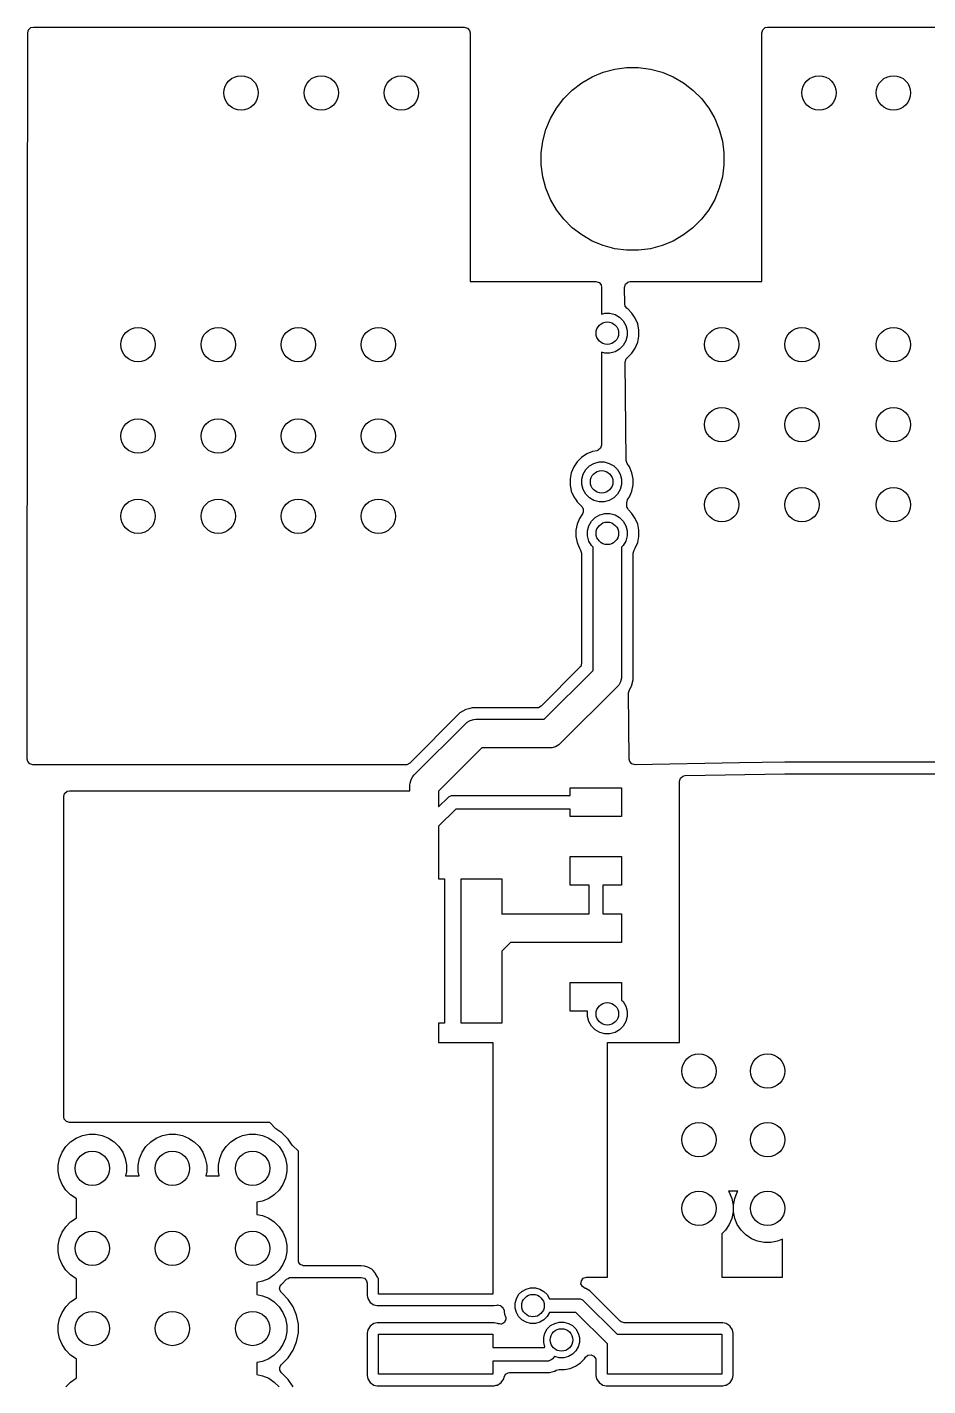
# Model space of a CAD drawing. Extents: x 3.09 to 4.62, y -6.46 to -3.15.
# Drawn here: x 3.093 to 3.88, y -4.34 to -3.153 of the extents above; entities that cross this region are included whole.
import ezdxf

# ---------------------------------------------------------------- set-up
doc = ezdxf.new("R2010")
doc.units = 0
doc.header["$MEASUREMENT"] = 0
doc.layers.add('BLACK', color=7, linetype='CONTINUOUS')

msp = doc.modelspace()

# ---------------------------------------------------------------- linework, layer by layer
at = {"layer": 'BLACK', "linetype": 'CONTINUOUS'}
for p, q in [((3.0934, -3.3486), (3.0935, -3.1575)), ((3.0935, -3.1575), (3.0943, -3.1549)), ((3.0943, -3.1549), (3.0964, -3.153)), ((3.0964, -3.153), (3.0985, -3.1526)), ((3.0985, -3.1526), (3.475, -3.1526)), ((3.475, -3.1526), (3.4777, -3.1534)), ((3.4777, -3.1534), (3.4796, -3.1555)), ((3.4796, -3.1555), (3.48, -3.1575)), ((3.48, -3.1575), (3.48, -3.375)), ((3.735, -3.1575), (3.7358, -3.1549)), ((3.735, -3.375), (3.735, -3.1575)), ((3.7358, -3.1549), (3.7379, -3.153)), ((3.7379, -3.153), (3.74, -3.1526)), ((3.74, -3.1526), (3.955, -3.1526)), ((3.5867, -3.196), (3.5963, -3.192)), ((3.5963, -3.192), (3.6064, -3.1893)), ((3.6064, -3.1893), (3.6168, -3.1879)), ((3.6168, -3.1879), (3.6273, -3.1879)), ((3.6273, -3.1879), (3.6377, -3.1893)), ((3.6377, -3.1893), (3.6478, -3.192)), ((3.6478, -3.192), (3.6574, -3.196)), ((3.5693, -3.2076), (3.5776, -3.2012)), ((3.5776, -3.2012), (3.5867, -3.196)), ((3.6574, -3.196), (3.6665, -3.2012)), ((3.6665, -3.2012), (3.6748, -3.2076)), ((3.5555, -3.2233), (3.5619, -3.215)), ((3.5619, -3.215), (3.5693, -3.2076)), ((3.6748, -3.2076), (3.6822, -3.215)), ((3.6822, -3.215), (3.6886, -3.2233)), ((3.5503, -3.2323), (3.5555, -3.2233)), ((3.6886, -3.2233), (3.6938, -3.2323)), ((3.5463, -3.242), (3.5503, -3.2323)), ((3.6938, -3.2323), (3.6978, -3.242)), ((3.5422, -3.2625), (3.5436, -3.2521)), ((3.5436, -3.2521), (3.5463, -3.242)), ((3.6978, -3.242), (3.7005, -3.2521)), ((3.7005, -3.2521), (3.7019, -3.2625)), ((3.5422, -3.2729), (3.5422, -3.2625)), ((3.7019, -3.2625), (3.7019, -3.2729)), ((3.5436, -3.2833), (3.5422, -3.2729)), ((3.7019, -3.2729), (3.7005, -3.2833)), ((3.5463, -3.2934), (3.5436, -3.2833)), ((3.7005, -3.2833), (3.6978, -3.2934)), ((3.5503, -3.3031), (3.5463, -3.2934)), ((3.6978, -3.2934), (3.6938, -3.3031)), ((3.5555, -3.3122), (3.5503, -3.3031)), ((3.5619, -3.3205), (3.5555, -3.3122)), ((3.6886, -3.3122), (3.6822, -3.3205)), ((3.6938, -3.3031), (3.6886, -3.3122)), ((3.5693, -3.3279), (3.5619, -3.3205)), ((3.6822, -3.3205), (3.6748, -3.3279)), ((3.5776, -3.3342), (3.5693, -3.3279)), ((3.5867, -3.3395), (3.5776, -3.3342)), ((3.6665, -3.3342), (3.6574, -3.3395)), ((3.6748, -3.3279), (3.6665, -3.3342)), ((3.0931, -3.7924), (3.0934, -3.3486)), ((3.5963, -3.3435), (3.5867, -3.3395)), ((3.6064, -3.3462), (3.5963, -3.3435)), ((3.6168, -3.3475), (3.6064, -3.3462)), ((3.6273, -3.3475), (3.6168, -3.3475)), ((3.6377, -3.3462), (3.6273, -3.3475)), ((3.6478, -3.3435), (3.6377, -3.3462)), ((3.6574, -3.3395), (3.6478, -3.3435)), ((3.48, -3.375), (3.59, -3.375)), ((3.59, -3.375), (3.5927, -3.3758)), ((3.5927, -3.3758), (3.5945, -3.3779)), ((3.5945, -3.3779), (3.595, -3.38)), ((3.595, -3.38), (3.595, -3.4034)), ((3.615, -3.38), (3.6158, -3.3773)), ((3.6152, -3.3945), (3.615, -3.38)), ((3.6158, -3.3773), (3.6179, -3.3755)), ((3.6179, -3.3755), (3.62, -3.375)), ((3.62, -3.375), (3.735, -3.375)), ((3.6156, -3.3964), (3.6152, -3.3945)), ((3.595, -3.4034), (3.5977, -3.4026)), ((3.5977, -3.4026), (3.6023, -3.4026)), ((3.6023, -3.4026), (3.6067, -3.4038)), ((3.6067, -3.4038), (3.6107, -3.4061)), ((3.6107, -3.4061), (3.6139, -3.4093)), ((3.6174, -3.3985), (3.6156, -3.3964)), ((3.6175, -3.3986), (3.6174, -3.3985)), ((3.6214, -3.4025), (3.6175, -3.3986)), ((3.6244, -3.407), (3.6214, -3.4025)), ((3.6265, -3.412), (3.6244, -3.407)), ((3.6139, -3.4093), (3.6162, -3.4133)), ((3.6162, -3.4133), (3.6174, -3.4177)), ((3.6174, -3.4177), (3.6174, -3.4223)), ((3.6275, -3.4173), (3.6265, -3.412)), ((3.6275, -3.4227), (3.6275, -3.4173)), ((3.6139, -3.4307), (3.6107, -3.4339)), ((3.6162, -3.4267), (3.6139, -3.4307)), ((3.6174, -3.4223), (3.6162, -3.4267)), ((3.6244, -3.433), (3.6265, -3.428)), ((3.6265, -3.428), (3.6275, -3.4227)), ((3.5949, -3.4366), (3.5948, -3.5179)), ((3.5977, -3.4374), (3.5949, -3.4366)), ((3.6023, -3.4374), (3.5977, -3.4374)), ((3.6067, -3.4362), (3.6023, -3.4374)), ((3.6107, -3.4339), (3.6067, -3.4362)), ((3.6157, -3.4453), (3.6165, -3.4426)), ((3.6165, -3.4426), (3.6174, -3.4416)), ((3.6174, -3.4416), (3.6174, -3.4415)), ((3.6174, -3.4415), (3.6175, -3.4415)), ((3.6175, -3.4414), (3.6214, -3.4375)), ((3.6175, -3.4415), (3.6175, -3.4414)), ((3.6175, -3.4414), (3.6175, -3.4414)), ((3.6175, -3.4414), (3.6175, -3.4414)), ((3.6214, -3.4375), (3.6244, -3.433)), ((3.6165, -3.5313), (3.6157, -3.4453)), ((3.582, -3.5256), (3.5775, -3.5286)), ((3.587, -3.5235), (3.582, -3.5256)), ((3.5908, -3.5228), (3.587, -3.5235)), ((3.587, -3.5235), (3.587, -3.5235)), ((3.5919, -3.5224), (3.5908, -3.5228)), ((3.594, -3.5206), (3.5919, -3.5224)), ((3.5948, -3.5179), (3.594, -3.5206)), ((3.5706, -3.537), (3.5685, -3.542)), ((3.5736, -3.5325), (3.5706, -3.537)), ((3.5775, -3.5286), (3.5736, -3.5325)), ((3.5736, -3.5325), (3.5736, -3.5325)), ((3.5775, -3.5286), (3.5775, -3.5286)), ((3.5811, -3.5393), (3.5843, -3.5361)), ((3.5843, -3.5361), (3.5883, -3.5338)), ((3.5883, -3.5338), (3.5927, -3.5326)), ((3.5927, -3.5326), (3.5973, -3.5326)), ((3.5973, -3.5326), (3.6017, -3.5338)), ((3.6017, -3.5338), (3.6057, -3.5361)), ((3.6057, -3.5361), (3.6089, -3.5393)), ((3.6174, -3.534), (3.6165, -3.5313)), ((3.6165, -3.5313), (3.6165, -3.5313)), ((3.6194, -3.537), (3.6174, -3.534)), ((3.6215, -3.542), (3.6194, -3.537)), ((3.5685, -3.542), (3.5675, -3.5473)), ((3.5675, -3.5473), (3.5675, -3.5473)), ((3.5675, -3.5473), (3.5675, -3.5527)), ((3.5685, -3.542), (3.5685, -3.542)), ((3.5776, -3.5477), (3.5788, -3.5433)), ((3.5776, -3.5523), (3.5776, -3.5477)), ((3.5788, -3.5433), (3.5811, -3.5393)), ((3.6089, -3.5393), (3.6112, -3.5433)), ((3.6112, -3.5433), (3.6124, -3.5477)), ((3.6124, -3.5477), (3.6124, -3.5523)), ((3.6225, -3.5473), (3.6215, -3.542)), ((3.6225, -3.5527), (3.6225, -3.5473)), ((3.5675, -3.5527), (3.5685, -3.558)), ((3.5685, -3.558), (3.5706, -3.563)), ((3.5788, -3.5567), (3.5776, -3.5523)), ((3.5811, -3.5607), (3.5788, -3.5567)), ((3.5843, -3.5639), (3.5811, -3.5607)), ((3.6089, -3.5607), (3.6057, -3.5639)), ((3.6112, -3.5567), (3.6089, -3.5607)), ((3.6124, -3.5523), (3.6112, -3.5567)), ((3.6194, -3.563), (3.6215, -3.558)), ((3.6215, -3.558), (3.6225, -3.5527)), ((3.5706, -3.563), (3.5726, -3.566)), ((3.5726, -3.566), (3.5736, -3.5675)), ((3.5736, -3.5675), (3.5736, -3.5675)), ((3.5736, -3.5675), (3.5776, -3.5715)), ((3.5776, -3.5715), (3.5776, -3.5716)), ((3.5776, -3.5716), (3.5789, -3.5736)), ((3.5789, -3.5736), (3.579, -3.5764)), ((3.5883, -3.5662), (3.5843, -3.5639)), ((3.5927, -3.5674), (3.5883, -3.5662)), ((3.5973, -3.5674), (3.5927, -3.5674)), ((3.6017, -3.5662), (3.5973, -3.5674)), ((3.6057, -3.5639), (3.6017, -3.5662)), ((3.6169, -3.5683), (3.6177, -3.5656)), ((3.6169, -3.571), (3.6169, -3.5683)), ((3.617, -3.572), (3.6169, -3.571)), ((3.6171, -3.5721), (3.617, -3.572)), ((3.6172, -3.5724), (3.6171, -3.5721)), ((3.6178, -3.5734), (3.6172, -3.5724)), ((3.6177, -3.5655), (3.6194, -3.563)), ((3.6177, -3.5656), (3.6177, -3.5655)), ((3.6184, -3.5745), (3.6178, -3.5734)), ((3.5756, -3.582), (3.5735, -3.587)), ((3.5783, -3.5779), (3.5756, -3.582)), ((3.5756, -3.582), (3.5756, -3.582)), ((3.579, -3.5764), (3.5783, -3.5779)), ((3.5838, -3.5883), (3.5861, -3.5843)), ((3.5861, -3.5843), (3.5893, -3.5811)), ((3.5893, -3.5811), (3.5933, -3.5788)), ((3.5933, -3.5788), (3.5977, -3.5776)), ((3.5977, -3.5776), (3.6023, -3.5776)), ((3.6023, -3.5776), (3.6067, -3.5788)), ((3.6067, -3.5788), (3.6107, -3.5811)), ((3.6107, -3.5811), (3.6139, -3.5843)), ((3.6139, -3.5843), (3.6162, -3.5883)), ((3.6214, -3.5775), (3.6184, -3.5745)), ((3.6244, -3.582), (3.6214, -3.5775)), ((3.6214, -3.5775), (3.6214, -3.5775)), ((3.6265, -3.587), (3.6244, -3.582)), ((3.5735, -3.587), (3.5725, -3.5923)), ((3.5725, -3.5923), (3.5725, -3.5977)), ((3.5725, -3.5977), (3.5735, -3.603)), ((3.5735, -3.587), (3.5735, -3.587)), ((3.5826, -3.5927), (3.5838, -3.5883)), ((3.5826, -3.5973), (3.5826, -3.5927)), ((3.5838, -3.6017), (3.5826, -3.5973)), ((3.6162, -3.5883), (3.6174, -3.5927)), ((3.6174, -3.5973), (3.6162, -3.6017)), ((3.6174, -3.5927), (3.6174, -3.5973)), ((3.6275, -3.5923), (3.6265, -3.587)), ((3.6265, -3.603), (3.6275, -3.5977)), ((3.6275, -3.5977), (3.6275, -3.5923)), ((3.5735, -3.603), (3.5735, -3.603)), ((3.5735, -3.603), (3.5756, -3.608)), ((3.5756, -3.608), (3.5766, -3.6096)), ((3.5766, -3.6096), (3.5775, -3.6122)), ((3.5861, -3.6057), (3.5838, -3.6017)), ((3.5875, -3.607), (3.5861, -3.6057)), ((3.5875, -3.7148), (3.5875, -3.607)), ((3.6139, -3.6057), (3.6125, -3.607)), ((3.6125, -3.607), (3.6125, -3.72)), ((3.6162, -3.6017), (3.6139, -3.6057)), ((3.6225, -3.6123), (3.6233, -3.6097)), ((3.6233, -3.6097), (3.6234, -3.6096)), ((3.6234, -3.6096), (3.6244, -3.608)), ((3.6244, -3.608), (3.6265, -3.603)), ((3.6244, -3.608), (3.6244, -3.608)), ((3.6244, -3.608), (3.6244, -3.608)), ((3.5775, -3.6122), (3.5775, -3.6123)), ((3.5775, -3.6123), (3.5775, -3.7086)), ((3.6225, -3.717), (3.6225, -3.6123)), ((3.576, -3.7121), (3.5421, -3.746)), ((3.5448, -3.7575), (3.5875, -3.7148)), ((3.5767, -3.7113), (3.576, -3.7121)), ((3.5775, -3.7086), (3.5767, -3.7113)), ((3.6099, -3.7276), (3.6088, -3.7288)), ((3.6115, -3.7248), (3.6099, -3.7276)), ((3.6124, -3.7216), (3.6115, -3.7248)), ((3.6125, -3.72), (3.6124, -3.7216)), ((3.6192, -3.7318), (3.621, -3.7287)), ((3.621, -3.7287), (3.6225, -3.723)), ((3.6225, -3.723), (3.6225, -3.717)), ((3.6088, -3.7288), (3.5588, -3.7788)), ((3.6186, -3.7343), (3.6192, -3.7318)), ((3.6191, -3.7923), (3.6186, -3.7343)), ((3.4712, -3.752), (3.4273, -3.7959)), ((3.4763, -3.749), (3.4712, -3.752)), ((3.4712, -3.752), (3.4712, -3.752)), ((3.479, -3.7483), (3.4763, -3.749)), ((3.4763, -3.749), (3.4763, -3.749)), ((3.482, -3.7475), (3.479, -3.7483)), ((3.488, -3.7475), (3.482, -3.7475)), ((3.5386, -3.7475), (3.488, -3.7475)), ((3.5397, -3.7474), (3.5386, -3.7475)), ((3.5421, -3.746), (3.5397, -3.7474)), ((3.4312, -3.8062), (3.4762, -3.7612)), ((3.4762, -3.7612), (3.4774, -3.7601)), ((3.4774, -3.7601), (3.4802, -3.7585)), ((3.4802, -3.7585), (3.4834, -3.7576)), ((3.4834, -3.7576), (3.485, -3.7575)), ((3.485, -3.7575), (3.5448, -3.7575)), ((3.4902, -3.7825), (3.4525, -3.8202)), ((3.55, -3.7825), (3.4902, -3.7825)), ((3.5516, -3.7824), (3.55, -3.7825)), ((3.5548, -3.7815), (3.5516, -3.7824)), ((3.5576, -3.7799), (3.5548, -3.7815)), ((3.5588, -3.7788), (3.5576, -3.7799)), ((3.0935, -3.7944), (3.0931, -3.7924)), ((3.0953, -3.7965), (3.0935, -3.7944)), ((3.098, -3.7973), (3.0953, -3.7965)), ((3.4238, -3.7973), (3.098, -3.7973)), ((3.4248, -3.7972), (3.4238, -3.7973)), ((3.4273, -3.7959), (3.4248, -3.7972)), ((3.6196, -3.7944), (3.6191, -3.7923)), ((3.6215, -3.7965), (3.6196, -3.7944)), ((3.6242, -3.7972), (3.6215, -3.7965)), ((3.7154, -3.7957), (3.6242, -3.7972)), ((3.755, -3.795), (3.7154, -3.7957)), ((3.895, -3.795), (3.755, -3.795)), ((3.4276, -3.8134), (3.4285, -3.8102)), ((3.4285, -3.8102), (3.4301, -3.8074)), ((3.4301, -3.8074), (3.4312, -3.8062)), ((3.663, -3.8117), (3.6638, -3.809)), ((3.663, -4.04), (3.663, -3.8117)), ((3.6638, -3.809), (3.6659, -3.8072)), ((3.6659, -3.8072), (3.6679, -3.8067)), ((3.6679, -3.8067), (3.755, -3.8052)), ((3.755, -3.8052), (3.7551, -3.8052)), ((3.7551, -3.8052), (3.978, -3.8052)), ((3.125, -3.825), (3.1258, -3.8223)), ((3.1258, -3.8223), (3.1279, -3.8204)), ((3.1279, -3.8204), (3.13, -3.82)), ((3.13, -3.82), (3.4275, -3.82)), ((3.4275, -3.815), (3.4276, -3.8134)), ((3.4275, -3.82), (3.4275, -3.815)), ((3.4525, -3.8202), (3.4525, -3.834)), ((3.5675, -3.824), (3.5675, -3.8175)), ((3.5675, -3.8175), (3.6125, -3.8175)), ((3.6125, -3.8175), (3.6125, -3.8425)), ((3.125, -4.105), (3.125, -3.825)), ((3.4525, -3.834), (3.4608, -3.8258)), ((3.4608, -3.8258), (3.4617, -3.825)), ((3.4617, -3.825), (3.4632, -3.8244)), ((3.4632, -3.8244), (3.4638, -3.8241)), ((3.4638, -3.8241), (3.465, -3.824)), ((3.465, -3.824), (3.5675, -3.824)), ((3.4675, -3.836), (3.4525, -3.851)), ((3.5675, -3.836), (3.4675, -3.836)), ((3.5675, -3.8425), (3.5675, -3.836)), ((3.6125, -3.8425), (3.5675, -3.8425)), ((3.4525, -3.851), (3.4525, -3.8971)), ((3.5675, -3.9025), (3.5675, -3.8775)), ((3.5675, -3.8775), (3.6125, -3.8775)), ((3.6125, -3.8775), (3.6125, -3.9025)), ((3.4525, -3.8971), (3.4577, -3.8971)), ((3.4577, -3.8971), (3.4577, -4.0231)), ((3.4723, -4.0231), (3.4723, -3.8971)), ((3.4723, -3.8971), (3.5077, -3.8971)), ((3.5077, -3.8971), (3.5077, -3.9278)), ((3.584, -3.9025), (3.5675, -3.9025)), ((3.584, -3.9275), (3.584, -3.9025)), ((3.6125, -3.9025), (3.596, -3.9025)), ((3.596, -3.9025), (3.596, -3.9275)), ((3.5077, -3.9278), (3.5085, -3.9276)), ((3.5085, -3.9276), (3.5101, -3.9275)), ((3.5101, -3.9275), (3.584, -3.9275)), ((3.596, -3.9275), (3.6125, -3.9275)), ((3.6125, -3.9275), (3.6125, -3.9525)), ((3.5153, -3.9525), (3.5077, -3.9601)), ((3.5675, -3.9525), (3.5153, -3.9525)), ((3.6125, -3.9525), (3.5675, -3.9525)), ((3.5077, -3.9601), (3.5077, -4.0231)), ((3.5675, -4.0125), (3.5675, -3.9875)), ((3.5675, -3.9875), (3.6125, -3.9875)), ((3.6125, -3.9875), (3.6125, -4.003)), ((3.5827, -4.0125), (3.5675, -4.0125)), ((3.5826, -4.0127), (3.5827, -4.0125)), ((3.5826, -4.0173), (3.5826, -4.0127)), ((3.6125, -4.003), (3.6139, -4.0043)), ((3.6139, -4.0043), (3.6162, -4.0083)), ((3.6162, -4.0083), (3.6174, -4.0127)), ((3.6174, -4.0127), (3.6174, -4.0173)), ((3.4577, -4.0231), (3.4525, -4.0231)), ((3.4525, -4.0231), (3.4525, -4.04)), ((3.5077, -4.0231), (3.4723, -4.0231)), ((3.5838, -4.0217), (3.5826, -4.0173)), ((3.5861, -4.0257), (3.5838, -4.0217)), ((3.5893, -4.0289), (3.5861, -4.0257)), ((3.6139, -4.0257), (3.6107, -4.0289)), ((3.6162, -4.0217), (3.6139, -4.0257)), ((3.6174, -4.0173), (3.6162, -4.0217)), ((3.5933, -4.0312), (3.5893, -4.0289)), ((3.5977, -4.0324), (3.5933, -4.0312)), ((3.6023, -4.0324), (3.5977, -4.0324)), ((3.6067, -4.0312), (3.6023, -4.0324)), ((3.6107, -4.0289), (3.6067, -4.0312)), ((3.4525, -4.04), (3.5, -4.04)), ((3.5, -4.04), (3.5, -4.26)), ((3.6, -4.2451), (3.6, -4.04)), ((3.6, -4.04), (3.663, -4.04)), ((3.1254, -4.1071), (3.125, -4.105)), ((3.1273, -4.1092), (3.1254, -4.1071)), ((3.13, -4.11), (3.1273, -4.1092)), ((3.146, -4.11), (3.13, -4.11)), ((3.1413, -4.1213), (3.1471, -4.1201)), ((3.1461, -4.11), (3.146, -4.11)), ((3.1539, -4.11), (3.1461, -4.11)), ((3.1471, -4.1201), (3.1529, -4.1201)), ((3.1529, -4.1201), (3.1587, -4.1213)), ((3.154, -4.11), (3.1539, -4.11)), ((3.2156, -4.11), (3.154, -4.11)), ((3.2113, -4.1213), (3.2171, -4.1201)), ((3.216, -4.11), (3.2156, -4.11)), ((3.2161, -4.11), (3.216, -4.11)), ((3.2239, -4.11), (3.2161, -4.11)), ((3.2171, -4.1201), (3.2229, -4.1201)), ((3.2229, -4.1201), (3.2287, -4.1213)), ((3.224, -4.11), (3.2239, -4.11)), ((3.2244, -4.11), (3.224, -4.11)), ((3.286, -4.11), (3.2244, -4.11)), ((3.2813, -4.1213), (3.2871, -4.1201)), ((3.2861, -4.11), (3.286, -4.11)), ((3.2939, -4.11), (3.2861, -4.11)), ((3.2871, -4.1201), (3.2929, -4.1201)), ((3.2929, -4.1201), (3.2987, -4.1213)), ((3.294, -4.11), (3.2939, -4.11)), ((3.305, -4.11), (3.294, -4.11)), ((3.3104, -4.1154), (3.305, -4.11)), ((3.3111, -4.116), (3.3104, -4.1154)), ((3.3155, -4.1189), (3.3111, -4.116)), ((3.3211, -4.1245), (3.3155, -4.1189)), ((3.1235, -4.1359), (3.1268, -4.131)), ((3.1268, -4.131), (3.131, -4.1268)), ((3.131, -4.1268), (3.1359, -4.1235)), ((3.1359, -4.1235), (3.1413, -4.1213)), ((3.1587, -4.1213), (3.1641, -4.1235)), ((3.1641, -4.1235), (3.169, -4.1268)), ((3.169, -4.1268), (3.1732, -4.131)), ((3.1732, -4.131), (3.1765, -4.1359)), ((3.1935, -4.1359), (3.1968, -4.131)), ((3.1968, -4.131), (3.201, -4.1268)), ((3.201, -4.1268), (3.2059, -4.1235)), ((3.2059, -4.1235), (3.2113, -4.1213)), ((3.2287, -4.1213), (3.2341, -4.1235)), ((3.2341, -4.1235), (3.239, -4.1268)), ((3.239, -4.1268), (3.2432, -4.131)), ((3.2432, -4.131), (3.2465, -4.1359)), ((3.2635, -4.1359), (3.2668, -4.131)), ((3.2668, -4.131), (3.271, -4.1268)), ((3.271, -4.1268), (3.2759, -4.1235)), ((3.2759, -4.1235), (3.2813, -4.1213)), ((3.2987, -4.1213), (3.3041, -4.1235)), ((3.3041, -4.1235), (3.309, -4.1268)), ((3.309, -4.1268), (3.3132, -4.131)), ((3.3132, -4.131), (3.3165, -4.1359)), ((3.324, -4.1289), (3.3211, -4.1245)), ((3.3246, -4.1296), (3.324, -4.1289)), ((3.33, -4.135), (3.3246, -4.1296)), ((3.1201, -4.1471), (3.1213, -4.1413)), ((3.1213, -4.1413), (3.1235, -4.1359)), ((3.1765, -4.1359), (3.1787, -4.1413)), ((3.1787, -4.1413), (3.1799, -4.1471)), ((3.1901, -4.1471), (3.1913, -4.1413)), ((3.1913, -4.1413), (3.1935, -4.1359)), ((3.2465, -4.1359), (3.2487, -4.1413)), ((3.2487, -4.1413), (3.2499, -4.1471)), ((3.2601, -4.1471), (3.2613, -4.1413)), ((3.2613, -4.1413), (3.2635, -4.1359)), ((3.3165, -4.1359), (3.3187, -4.1413)), ((3.3187, -4.1413), (3.3199, -4.1471)), ((3.33, -4.146), (3.33, -4.135)), ((3.1201, -4.1529), (3.1201, -4.1471)), ((3.1213, -4.1587), (3.1201, -4.1529)), ((3.1799, -4.1529), (3.1791, -4.1566)), ((3.1799, -4.1471), (3.1799, -4.1529)), ((3.1901, -4.1529), (3.1901, -4.1471)), ((3.1909, -4.1566), (3.1901, -4.1529)), ((3.2499, -4.1529), (3.2491, -4.1566)), ((3.2499, -4.1471), (3.2499, -4.1529)), ((3.2601, -4.1529), (3.2601, -4.1471)), ((3.2609, -4.1566), (3.2601, -4.1529)), ((3.3199, -4.1529), (3.3187, -4.1587)), ((3.3199, -4.1471), (3.3199, -4.1529)), ((3.33, -4.1461), (3.33, -4.146)), ((3.33, -4.1539), (3.33, -4.1461)), ((3.33, -4.154), (3.33, -4.1539)), ((3.33, -4.2156), (3.33, -4.154)), ((3.1235, -4.1641), (3.1213, -4.1587)), ((3.1268, -4.169), (3.1235, -4.1641)), ((3.1791, -4.1566), (3.1909, -4.1566)), ((3.2491, -4.1566), (3.2609, -4.1566)), ((3.3165, -4.1641), (3.3132, -4.169)), ((3.3187, -4.1587), (3.3165, -4.1641)), ((3.131, -4.1732), (3.1268, -4.169)), ((3.1359, -4.1765), (3.131, -4.1732)), ((3.1363, -4.1766), (3.1359, -4.1765)), ((3.1363, -4.1934), (3.1363, -4.1766)), ((3.2987, -4.1787), (3.2937, -4.1797)), ((3.2937, -4.1797), (3.2937, -4.1903)), ((3.3041, -4.1765), (3.2987, -4.1787)), ((3.309, -4.1732), (3.3041, -4.1765)), ((3.3132, -4.169), (3.309, -4.1732)), ((3.7141, -4.17), (3.7059, -4.17)), ((3.7059, -4.17), (3.7065, -4.1709)), ((3.7065, -4.1709), (3.7087, -4.1763)), ((3.7087, -4.1763), (3.7099, -4.1821)), ((3.7101, -4.1821), (3.7113, -4.1763)), ((3.7113, -4.1763), (3.7135, -4.1709)), ((3.7135, -4.1709), (3.7141, -4.17)), ((3.2937, -4.1903), (3.2987, -4.1913)), ((3.2987, -4.1913), (3.3041, -4.1935)), ((3.7099, -4.1879), (3.7087, -4.1937)), ((3.7099, -4.1821), (3.7099, -4.1879)), ((3.7101, -4.1879), (3.7101, -4.1821)), ((3.7113, -4.1937), (3.7101, -4.1879)), ((3.1235, -4.2059), (3.1268, -4.201)), ((3.1268, -4.201), (3.131, -4.1968)), ((3.131, -4.1968), (3.1359, -4.1935)), ((3.1359, -4.1935), (3.1363, -4.1934)), ((3.3041, -4.1935), (3.309, -4.1968)), ((3.309, -4.1968), (3.3132, -4.201)), ((3.3132, -4.201), (3.3165, -4.2059)), ((3.7065, -4.1991), (3.7032, -4.204)), ((3.7087, -4.1937), (3.7065, -4.1991)), ((3.7135, -4.1991), (3.7113, -4.1937)), ((3.7168, -4.204), (3.7135, -4.1991)), ((3.1201, -4.2171), (3.1213, -4.2113)), ((3.1213, -4.2113), (3.1235, -4.2059)), ((3.3165, -4.2059), (3.3187, -4.2113)), ((3.3187, -4.2113), (3.3199, -4.2171)), ((3.33, -4.216), (3.33, -4.2156)), ((3.7032, -4.204), (3.7, -4.2072)), ((3.7, -4.2072), (3.7, -4.245)), ((3.721, -4.2082), (3.7168, -4.204)), ((3.7259, -4.2115), (3.721, -4.2082)), ((3.7313, -4.2137), (3.7259, -4.2115)), ((3.7371, -4.2149), (3.7313, -4.2137)), ((3.7429, -4.2149), (3.7371, -4.2149)), ((3.7487, -4.2137), (3.7429, -4.2149)), ((3.753, -4.2119), (3.7487, -4.2137)), ((3.753, -4.245), (3.753, -4.2119)), ((3.1201, -4.2229), (3.1201, -4.2171)), ((3.1213, -4.2287), (3.1201, -4.2229)), ((3.3199, -4.2229), (3.3187, -4.2287)), ((3.3199, -4.2171), (3.3199, -4.2229)), ((3.33, -4.224), (3.33, -4.216)), ((3.33, -4.2244), (3.33, -4.224)), ((3.33, -4.2302), (3.33, -4.2244)), ((3.1235, -4.2341), (3.1213, -4.2287)), ((3.1268, -4.239), (3.1235, -4.2341)), ((3.131, -4.2432), (3.1268, -4.239)), ((3.3132, -4.239), (3.309, -4.2432)), ((3.3165, -4.2341), (3.3132, -4.239)), ((3.3187, -4.2287), (3.3165, -4.2341)), ((3.3302, -4.2316), (3.33, -4.2302)), ((3.3304, -4.2319), (3.3302, -4.2316)), ((3.3305, -4.2323), (3.3304, -4.2319)), ((3.3311, -4.2331), (3.3305, -4.2323)), ((3.3317, -4.234), (3.3311, -4.2331)), ((3.332, -4.2341), (3.3317, -4.234)), ((3.3323, -4.2344), (3.332, -4.2341)), ((3.3333, -4.2347), (3.3323, -4.2344)), ((3.3343, -4.2351), (3.3333, -4.2347)), ((3.3346, -4.2351), (3.3343, -4.2351)), ((3.335, -4.2352), (3.3346, -4.2351)), ((3.385, -4.2351), (3.335, -4.2352)), ((3.3879, -4.2356), (3.385, -4.2351)), ((3.385, -4.2351), (3.385, -4.2351)), ((3.385, -4.2351), (3.385, -4.2351)), ((3.3906, -4.2363), (3.3879, -4.2356)), ((3.3879, -4.2356), (3.3879, -4.2356)), ((3.3941, -4.2382), (3.3906, -4.2363)), ((3.3906, -4.2363), (3.3906, -4.2363)), ((3.3954, -4.2394), (3.3941, -4.2382)), ((3.3941, -4.2382), (3.3941, -4.2382)), ((3.1359, -4.2465), (3.131, -4.2432)), ((3.1363, -4.2466), (3.1359, -4.2465)), ((3.1363, -4.2634), (3.1363, -4.2466)), ((3.2987, -4.2487), (3.2937, -4.2497)), ((3.2937, -4.2497), (3.2937, -4.2603)), ((3.3041, -4.2465), (3.2987, -4.2487)), ((3.309, -4.2432), (3.3041, -4.2465)), ((3.3151, -4.2515), (3.3154, -4.2512)), ((3.3154, -4.2512), (3.3155, -4.2511)), ((3.3155, -4.2511), (3.3197, -4.2469)), ((3.3197, -4.2469), (3.321, -4.2462)), ((3.3197, -4.2469), (3.3197, -4.2469)), ((3.321, -4.2462), (3.3222, -4.2455)), ((3.3222, -4.2455), (3.3232, -4.2454)), ((3.3222, -4.2455), (3.3222, -4.2455)), ((3.3222, -4.2455), (3.3222, -4.2455)), ((3.3222, -4.2455), (3.3222, -4.2455)), ((3.3232, -4.2454), (3.385, -4.2454)), ((3.385, -4.2454), (3.3877, -4.2461)), ((3.3877, -4.2461), (3.3895, -4.2483)), ((3.3895, -4.2483), (3.39, -4.2503)), ((3.39, -4.2503), (3.39, -4.261)), ((3.3967, -4.241), (3.3954, -4.2394)), ((3.3954, -4.2394), (3.3954, -4.2394)), ((3.3972, -4.2416), (3.3967, -4.241)), ((3.3989, -4.2444), (3.3972, -4.2416)), ((3.3992, -4.245), (3.3989, -4.2444)), ((3.3993, -4.2453), (3.3992, -4.245)), ((3.3999, -4.2463), (3.3993, -4.2453)), ((3.4, -4.2464), (3.3999, -4.2463)), ((3.4, -4.26), (3.4, -4.2464)), ((3.5769, -4.2509), (3.5773, -4.2482)), ((3.5782, -4.2534), (3.5769, -4.2509)), ((3.5773, -4.2482), (3.579, -4.246)), ((3.579, -4.246), (3.5817, -4.2451)), ((3.5817, -4.2451), (3.5818, -4.2451)), ((3.5818, -4.2451), (3.6, -4.2451)), ((3.7, -4.245), (3.753, -4.245)), ((3.2937, -4.2603), (3.2987, -4.2613)), ((3.2987, -4.2613), (3.3041, -4.2635)), ((3.3136, -4.2553), (3.3138, -4.2545)), ((3.3138, -4.2559), (3.3136, -4.2553)), ((3.3138, -4.2537), (3.3141, -4.2532)), ((3.3138, -4.2545), (3.3138, -4.2537)), ((3.3138, -4.2565), (3.3138, -4.2559)), ((3.3143, -4.2572), (3.3138, -4.2565)), ((3.3141, -4.2532), (3.3142, -4.2526)), ((3.3142, -4.2526), (3.3149, -4.2518)), ((3.3146, -4.258), (3.3143, -4.2572)), ((3.3151, -4.2583), (3.3146, -4.258)), ((3.3149, -4.2518), (3.3151, -4.2515)), ((3.3153, -4.2587), (3.3151, -4.2583)), ((3.3154, -4.2588), (3.3153, -4.2587)), ((3.3153, -4.2587), (3.3153, -4.2587)), ((3.3155, -4.2589), (3.3154, -4.2588)), ((3.3154, -4.2588), (3.3154, -4.2588)), ((3.3211, -4.2645), (3.3155, -4.2589)), ((3.3155, -4.2589), (3.3155, -4.2589)), ((3.3155, -4.2589), (3.3155, -4.2589)), ((3.3155, -4.2589), (3.3155, -4.2589)), ((3.39, -4.261), (3.39, -4.261)), ((3.39, -4.261), (3.3906, -4.2639)), ((3.5, -4.26), (3.4, -4.26)), ((3.5205, -4.264), (3.5225, -4.2604)), ((3.5225, -4.2604), (3.5254, -4.2575)), ((3.5254, -4.2575), (3.529, -4.2555)), ((3.529, -4.2555), (3.5329, -4.2544)), ((3.5329, -4.2544), (3.5371, -4.2544)), ((3.5371, -4.2544), (3.541, -4.2555)), ((3.541, -4.2555), (3.5446, -4.2575)), ((3.5446, -4.2575), (3.5475, -4.2604)), ((3.5475, -4.2604), (3.5495, -4.264)), ((3.5805, -4.2549), (3.5782, -4.2534)), ((3.5812, -4.2551), (3.5805, -4.2549)), ((3.5848, -4.2572), (3.5812, -4.2551)), ((3.5812, -4.2551), (3.5812, -4.2551)), ((3.6112, -4.2835), (3.5848, -4.2572)), ((3.5848, -4.2572), (3.5848, -4.2572)), ((3.5848, -4.2572), (3.5848, -4.2572)), ((3.1235, -4.2759), (3.1268, -4.271)), ((3.1268, -4.271), (3.131, -4.2668)), ((3.131, -4.2668), (3.1359, -4.2635)), ((3.1359, -4.2635), (3.1363, -4.2634)), ((3.3041, -4.2635), (3.309, -4.2668)), ((3.309, -4.2668), (3.3132, -4.271)), ((3.3132, -4.271), (3.3165, -4.2759)), ((3.3255, -4.271), (3.3211, -4.2645)), ((3.3211, -4.2645), (3.3211, -4.2645)), ((3.3211, -4.2645), (3.3211, -4.2645)), ((3.3285, -4.2783), (3.3255, -4.271)), ((3.3906, -4.2639), (3.3928, -4.2672)), ((3.3928, -4.2672), (3.3961, -4.2694)), ((3.3961, -4.2694), (3.3961, -4.2694)), ((3.3961, -4.2694), (3.399, -4.27)), ((3.399, -4.27), (3.501, -4.27)), ((3.501, -4.27), (3.5036, -4.2695)), ((3.5036, -4.2695), (3.5038, -4.2695)), ((3.5038, -4.2695), (3.5039, -4.2694)), ((3.5039, -4.2694), (3.5051, -4.2696)), ((3.5051, -4.2696), (3.5064, -4.2698)), ((3.5064, -4.2698), (3.5065, -4.2699)), ((3.5065, -4.2699), (3.5067, -4.2699)), ((3.5067, -4.2699), (3.5076, -4.2707)), ((3.5076, -4.2707), (3.5086, -4.2715)), ((3.5086, -4.2715), (3.5087, -4.2717)), ((3.5087, -4.2717), (3.5088, -4.2718)), ((3.5088, -4.2718), (3.509, -4.2725)), ((3.509, -4.2725), (3.5093, -4.2731)), ((3.5093, -4.2731), (3.5094, -4.2732)), ((3.5094, -4.2732), (3.5102, -4.2775)), ((3.5194, -4.2679), (3.5205, -4.264)), ((3.5194, -4.2721), (3.5194, -4.2679)), ((3.5205, -4.276), (3.5194, -4.2721)), ((3.5495, -4.264), (3.5496, -4.264)), ((3.5496, -4.264), (3.575, -4.264)), ((3.575, -4.264), (3.5762, -4.2641)), ((3.5762, -4.2641), (3.5783, -4.265)), ((3.5783, -4.265), (3.5792, -4.2658)), ((3.5792, -4.2658), (3.6085, -4.295)), ((3.1201, -4.2871), (3.1213, -4.2813)), ((3.1213, -4.2813), (3.1235, -4.2759)), ((3.3165, -4.2759), (3.3187, -4.2813)), ((3.3187, -4.2813), (3.3199, -4.2871)), ((3.33, -4.2861), (3.3285, -4.2783)), ((3.33, -4.2939), (3.33, -4.2861)), ((3.3961, -4.2856), (3.3928, -4.2878)), ((3.399, -4.285), (3.3961, -4.2856)), ((3.501, -4.285), (3.399, -4.285)), ((3.399, -4.285), (3.399, -4.285)), ((3.5039, -4.2856), (3.501, -4.285)), ((3.5042, -4.2857), (3.5039, -4.2856)), ((3.5044, -4.2858), (3.5042, -4.2857)), ((3.5042, -4.2857), (3.5042, -4.2857)), ((3.5048, -4.286), (3.5044, -4.2858)), ((3.5059, -4.286), (3.5048, -4.286)), ((3.507, -4.2862), (3.5059, -4.286)), ((3.5073, -4.2861), (3.507, -4.2862)), ((3.5076, -4.2861), (3.5073, -4.2861)), ((3.5086, -4.2855), (3.5076, -4.2861)), ((3.5096, -4.2851), (3.5086, -4.2855)), ((3.5098, -4.2848), (3.5096, -4.2851)), ((3.51, -4.2846), (3.5098, -4.2848)), ((3.5105, -4.2837), (3.51, -4.2846)), ((3.5102, -4.2775), (3.5111, -4.2797)), ((3.5111, -4.2828), (3.5105, -4.2837)), ((3.5111, -4.2797), (3.5112, -4.28)), ((3.5113, -4.2821), (3.5111, -4.2824)), ((3.5111, -4.2824), (3.5111, -4.2828)), ((3.5112, -4.28), (3.5112, -4.2811)), ((3.5112, -4.2811), (3.5113, -4.2821)), ((3.5225, -4.2796), (3.5205, -4.276)), ((3.5254, -4.2825), (3.5225, -4.2796)), ((3.529, -4.2845), (3.5254, -4.2825)), ((3.5329, -4.2856), (3.529, -4.2845)), ((3.5371, -4.2856), (3.5329, -4.2856)), ((3.541, -4.2845), (3.5371, -4.2856)), ((3.5446, -4.2825), (3.541, -4.2845)), ((3.5475, -4.2796), (3.5446, -4.2825)), ((3.5495, -4.276), (3.5475, -4.2796)), ((3.5496, -4.276), (3.5495, -4.276)), ((3.5725, -4.276), (3.5496, -4.276)), ((3.5504, -4.2875), (3.554, -4.2855)), ((3.554, -4.2855), (3.5579, -4.2844)), ((3.5579, -4.2844), (3.5621, -4.2844)), ((3.5621, -4.2844), (3.566, -4.2855)), ((3.566, -4.2855), (3.5696, -4.2875)), ((3.6, -4.3035), (3.5725, -4.276)), ((3.612, -4.2842), (3.6112, -4.2835)), ((3.6147, -4.285), (3.612, -4.2842)), ((3.701, -4.285), (3.6147, -4.285)), ((3.7039, -4.2856), (3.701, -4.285)), ((3.701, -4.285), (3.701, -4.285)), ((3.7072, -4.2878), (3.7039, -4.2856)), ((3.1201, -4.2929), (3.1201, -4.2871)), ((3.1213, -4.2987), (3.1201, -4.2929)), ((3.1235, -4.3041), (3.1213, -4.2987)), ((3.3187, -4.2987), (3.3165, -4.3041)), ((3.3199, -4.2929), (3.3187, -4.2987)), ((3.3199, -4.2871), (3.3199, -4.2929)), ((3.3285, -4.3017), (3.33, -4.2939)), ((3.3906, -4.2911), (3.39, -4.294)), ((3.39, -4.294), (3.39, -4.331)), ((3.3928, -4.2878), (3.3906, -4.2911)), ((3.4, -4.33), (3.4, -4.295)), ((3.4, -4.295), (3.5, -4.295)), ((3.5, -4.295), (3.5, -4.3065)), ((3.5444, -4.2979), (3.5455, -4.294)), ((3.5444, -4.3021), (3.5444, -4.2979)), ((3.5455, -4.294), (3.5475, -4.2904)), ((3.5475, -4.2904), (3.5504, -4.2875)), ((3.5696, -4.2875), (3.5725, -4.2904)), ((3.5725, -4.2904), (3.5745, -4.294)), ((3.5745, -4.294), (3.5756, -4.2979)), ((3.5756, -4.2979), (3.5756, -4.3021)), ((3.6085, -4.295), (3.7, -4.295)), ((3.7, -4.295), (3.7, -4.33)), ((3.7074, -4.2881), (3.7072, -4.2878)), ((3.7072, -4.2878), (3.7072, -4.2878)), ((3.7094, -4.2911), (3.7074, -4.2881)), ((3.71, -4.294), (3.7094, -4.2911)), ((3.71, -4.331), (3.71, -4.294)), ((3.71, -4.294), (3.71, -4.294)), ((3.71, -4.294), (3.71, -4.294)), ((3.1268, -4.309), (3.1235, -4.3041)), ((3.131, -4.3132), (3.1268, -4.309)), ((3.3132, -4.309), (3.309, -4.3132)), ((3.3165, -4.3041), (3.3132, -4.309)), ((3.3211, -4.3155), (3.3255, -4.309)), ((3.3255, -4.309), (3.3285, -4.3017)), ((3.5, -4.3065), (3.545, -4.3065)), ((3.5455, -4.306), (3.5444, -4.3021)), ((3.545, -4.3065), (3.5455, -4.3061)), ((3.5455, -4.3061), (3.5455, -4.306)), ((3.5725, -4.3096), (3.5696, -4.3125)), ((3.5745, -4.306), (3.5725, -4.3096)), ((3.5756, -4.3021), (3.5745, -4.306)), ((3.6, -4.33), (3.6, -4.3035)), ((3.1359, -4.3165), (3.131, -4.3132)), ((3.1363, -4.3166), (3.1359, -4.3165)), ((3.1363, -4.3334), (3.1363, -4.3166)), ((3.2987, -4.3187), (3.2937, -4.3197)), ((3.2937, -4.3197), (3.2937, -4.3303)), ((3.3041, -4.3165), (3.2987, -4.3187)), ((3.309, -4.3132), (3.3041, -4.3165)), ((3.3138, -4.3237), (3.3152, -4.3213)), ((3.3152, -4.3213), (3.3154, -4.3212)), ((3.3154, -4.3212), (3.3155, -4.3211)), ((3.3155, -4.3211), (3.3211, -4.3155)), ((3.3155, -4.3211), (3.3155, -4.3211)), ((3.5475, -4.3185), (3.5, -4.3185)), ((3.5, -4.3185), (3.5, -4.33)), ((3.5487, -4.3184), (3.5475, -4.3185)), ((3.5508, -4.3175), (3.5487, -4.3184)), ((3.5517, -4.3167), (3.5508, -4.3175)), ((3.5539, -4.3145), (3.5517, -4.3167)), ((3.554, -4.3145), (3.5539, -4.3145)), ((3.5579, -4.3156), (3.554, -4.3145)), ((3.5621, -4.3156), (3.5579, -4.3156)), ((3.566, -4.3145), (3.5621, -4.3156)), ((3.5696, -4.3125), (3.566, -4.3145)), ((3.5722, -4.3228), (3.5764, -4.32)), ((3.5764, -4.32), (3.58, -4.3164)), ((3.58, -4.3164), (3.5809, -4.3151)), ((3.5809, -4.3151), (3.583, -4.3133)), ((3.583, -4.3133), (3.5858, -4.313)), ((3.5858, -4.313), (3.5883, -4.3142)), ((3.5883, -4.3142), (3.5898, -4.3166)), ((3.5898, -4.3166), (3.59, -4.3179)), ((3.59, -4.3179), (3.59, -4.331)), ((3.131, -4.3368), (3.1359, -4.3335)), ((3.1359, -4.3335), (3.1363, -4.3334)), ((3.2937, -4.3303), (3.2987, -4.3313)), ((3.2987, -4.3313), (3.3041, -4.3335)), ((3.3041, -4.3335), (3.309, -4.3368)), ((3.3138, -4.3265), (3.3138, -4.3237)), ((3.3153, -4.3287), (3.3138, -4.3265)), ((3.3154, -4.3288), (3.3153, -4.3287)), ((3.3153, -4.3287), (3.3153, -4.3287)), ((3.3155, -4.3289), (3.3154, -4.3288)), ((3.3154, -4.3288), (3.3154, -4.3288)), ((3.3211, -4.3345), (3.3155, -4.3289)), ((3.3155, -4.3289), (3.3155, -4.3289)), ((3.3155, -4.3289), (3.3155, -4.3289)), ((3.3155, -4.3289), (3.3155, -4.3289)), ((3.39, -4.331), (3.39, -4.331)), ((3.39, -4.331), (3.3906, -4.3339)), ((3.3906, -4.3339), (3.3928, -4.3372)), ((3.5, -4.33), (3.4, -4.33)), ((3.5072, -4.3372), (3.5094, -4.3339)), ((3.5094, -4.3339), (3.5097, -4.3325)), ((3.5097, -4.3325), (3.511, -4.33)), ((3.511, -4.33), (3.5134, -4.3287)), ((3.5134, -4.3287), (3.5146, -4.3285)), ((3.5146, -4.3285), (3.5496, -4.3285)), ((3.5496, -4.3285), (3.5537, -4.3274)), ((3.5537, -4.3274), (3.5541, -4.3272)), ((3.5541, -4.3272), (3.5554, -4.3264)), ((3.5554, -4.3264), (3.5579, -4.3258)), ((3.5579, -4.3258), (3.5625, -4.3258)), ((3.5625, -4.3258), (3.5675, -4.3248)), ((3.5625, -4.3258), (3.5625, -4.3258)), ((3.5675, -4.3248), (3.5722, -4.3228)), ((3.59, -4.331), (3.59, -4.331)), ((3.59, -4.331), (3.5906, -4.3339)), ((3.5906, -4.3339), (3.5928, -4.3372)), ((3.7, -4.33), (3.6, -4.33)), ((3.7072, -4.3372), (3.7094, -4.3339)), ((3.7094, -4.3339), (3.71, -4.331)), ((3.1268, -4.341), (3.131, -4.3368)), ((3.309, -4.3368), (3.3132, -4.341)), ((3.3255, -4.341), (3.3211, -4.3345)), ((3.3211, -4.3345), (3.3211, -4.3345)), ((3.3211, -4.3345), (3.3211, -4.3345)), ((3.3928, -4.3372), (3.3961, -4.3394)), ((3.3961, -4.3394), (3.3961, -4.3394)), ((3.3961, -4.3394), (3.399, -4.34)), ((3.399, -4.34), (3.501, -4.34)), ((3.501, -4.34), (3.5029, -4.3396)), ((3.501, -4.34), (3.501, -4.34)), ((3.501, -4.34), (3.501, -4.34)), ((3.5029, -4.3396), (3.5039, -4.3394)), ((3.5039, -4.3394), (3.5072, -4.3372)), ((3.5928, -4.3372), (3.5961, -4.3394)), ((3.5961, -4.3394), (3.5961, -4.3394)), ((3.5961, -4.3394), (3.599, -4.34)), ((3.599, -4.34), (3.701, -4.34)), ((3.701, -4.34), (3.7029, -4.3396)), ((3.701, -4.34), (3.701, -4.34)), ((3.701, -4.34), (3.701, -4.34)), ((3.7029, -4.3396), (3.7039, -4.3394)), ((3.7039, -4.3394), (3.7072, -4.3372))]:
    msp.add_line(p, q, dxfattribs=at)
at = {"layer": 'BLACK'}
for centre, radius in [((3.28, -3.21), 0.015), ((3.35, -3.21), 0.015), ((3.42, -3.21), 0.015), ((3.785, -3.21), 0.015), ((3.85, -3.21), 0.015), ((3.19, -3.43), 0.015), ((3.26, -3.43), 0.015), ((3.33, -3.43), 0.015), ((3.4, -3.43), 0.015), ((3.6, -3.42), 0.00984), ((3.7, -3.43), 0.015), ((3.77, -3.43), 0.015), ((3.85, -3.43), 0.015), ((3.7, -3.5), 0.015), ((3.77, -3.5), 0.015), ((3.85, -3.5), 0.015), ((3.19, -3.51), 0.015), ((3.26, -3.51), 0.015), ((3.33, -3.51), 0.015), ((3.4, -3.51), 0.015), ((3.595, -3.55), 0.00984), ((3.7, -3.57), 0.015), ((3.77, -3.57), 0.015), ((3.85, -3.57), 0.015), ((3.19, -3.58), 0.015), ((3.26, -3.58), 0.015), ((3.33, -3.58), 0.015), ((3.4, -3.58), 0.015), ((3.6, -3.595), 0.00984), ((3.6, -4.015), 0.00984), ((3.68, -4.065), 0.015), ((3.74, -4.065), 0.015), ((3.68, -4.125), 0.015), ((3.74, -4.125), 0.015), ((3.15, -4.15), 0.015), ((3.22, -4.15), 0.015), ((3.29, -4.15), 0.015), ((3.68, -4.185), 0.015), ((3.74, -4.185), 0.015), ((3.15, -4.22), 0.015), ((3.22, -4.22), 0.015), ((3.29, -4.22), 0.015), ((3.535, -4.27), 0.00984), ((3.15, -4.29), 0.015), ((3.22, -4.29), 0.015), ((3.29, -4.29), 0.015), ((3.56, -4.3), 0.00984)]:
    msp.add_circle(centre, radius, dxfattribs=at)

doc.saveas('drawing.dxf')
